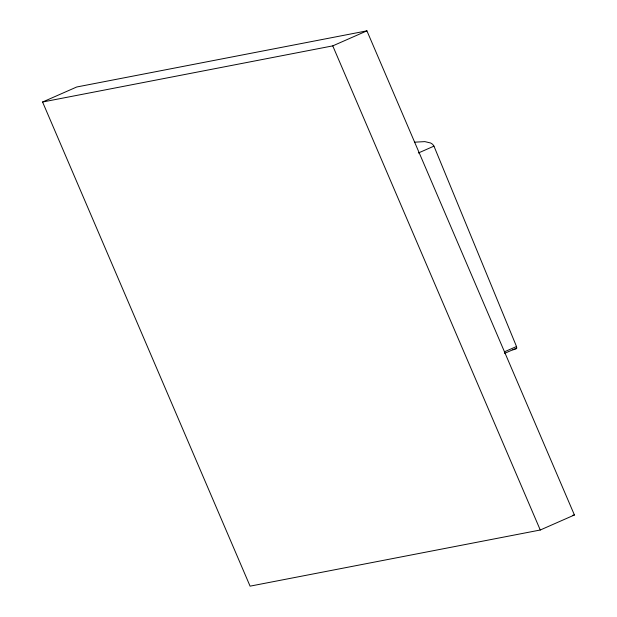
<?xml version="1.0" encoding="UTF-8"?>
<svg xmlns="http://www.w3.org/2000/svg" width="617" height="617" viewBox="0 0 617 617"><rect width="100%" height="100%" fill="white"/><g stroke="black" fill="none" stroke-linecap="round" stroke-linejoin="round"><path stroke-width="0.93" d="M414.593 142.18L424.843 141.617L430.604 142.982L432.633 144.285L433.959 146.136L516.506 346.507L516.737 348.034L515.989 348.929L512.835 349.862M42.581 102.013L76.732 86.989L366.922 30.85L574.419 514.987L540.268 530.011L250.078 586.15L42.581 102.013L332.764 45.874L366.922 30.85M418.349 153.008L433.959 146.136M504.367 351.852L516.506 346.507M504.59 353.379L516.737 348.034M572.53 515.357L574.419 514.987M332.764 45.874L540.268 530.011"/></g></svg>
